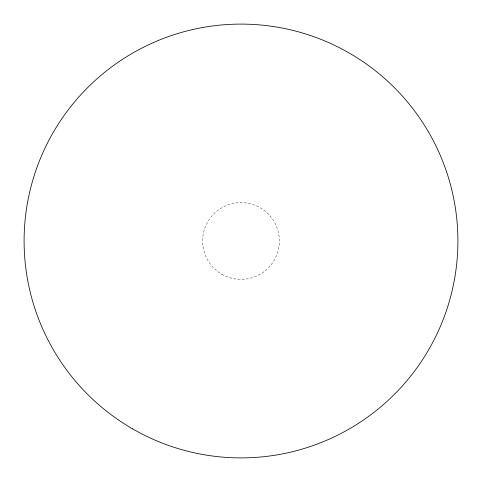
<?xml version="1.0" encoding="UTF-8"?>
<svg xmlns="http://www.w3.org/2000/svg" width="482" height="482" viewBox="0 0 482 482"><rect width="100%" height="100%" fill="white"/><g stroke="black" fill="none" stroke-linecap="round" stroke-linejoin="round"><path stroke-width="0.36" stroke-dasharray="2.41 1.81" d="M221.81 274.234A38.373 38.373 0 0 0 279.373 241A38.373 38.373 0 0 0 221.81 207.766A38.373 38.373 0 0 0 221.81 274.234"/><path stroke-width="0.72" d="M132.55 428.841A216.9 216.9 0 0 0 457.9 241A216.9 216.9 0 0 0 132.55 53.159A216.9 216.9 0 0 0 132.55 428.841"/></g></svg>
